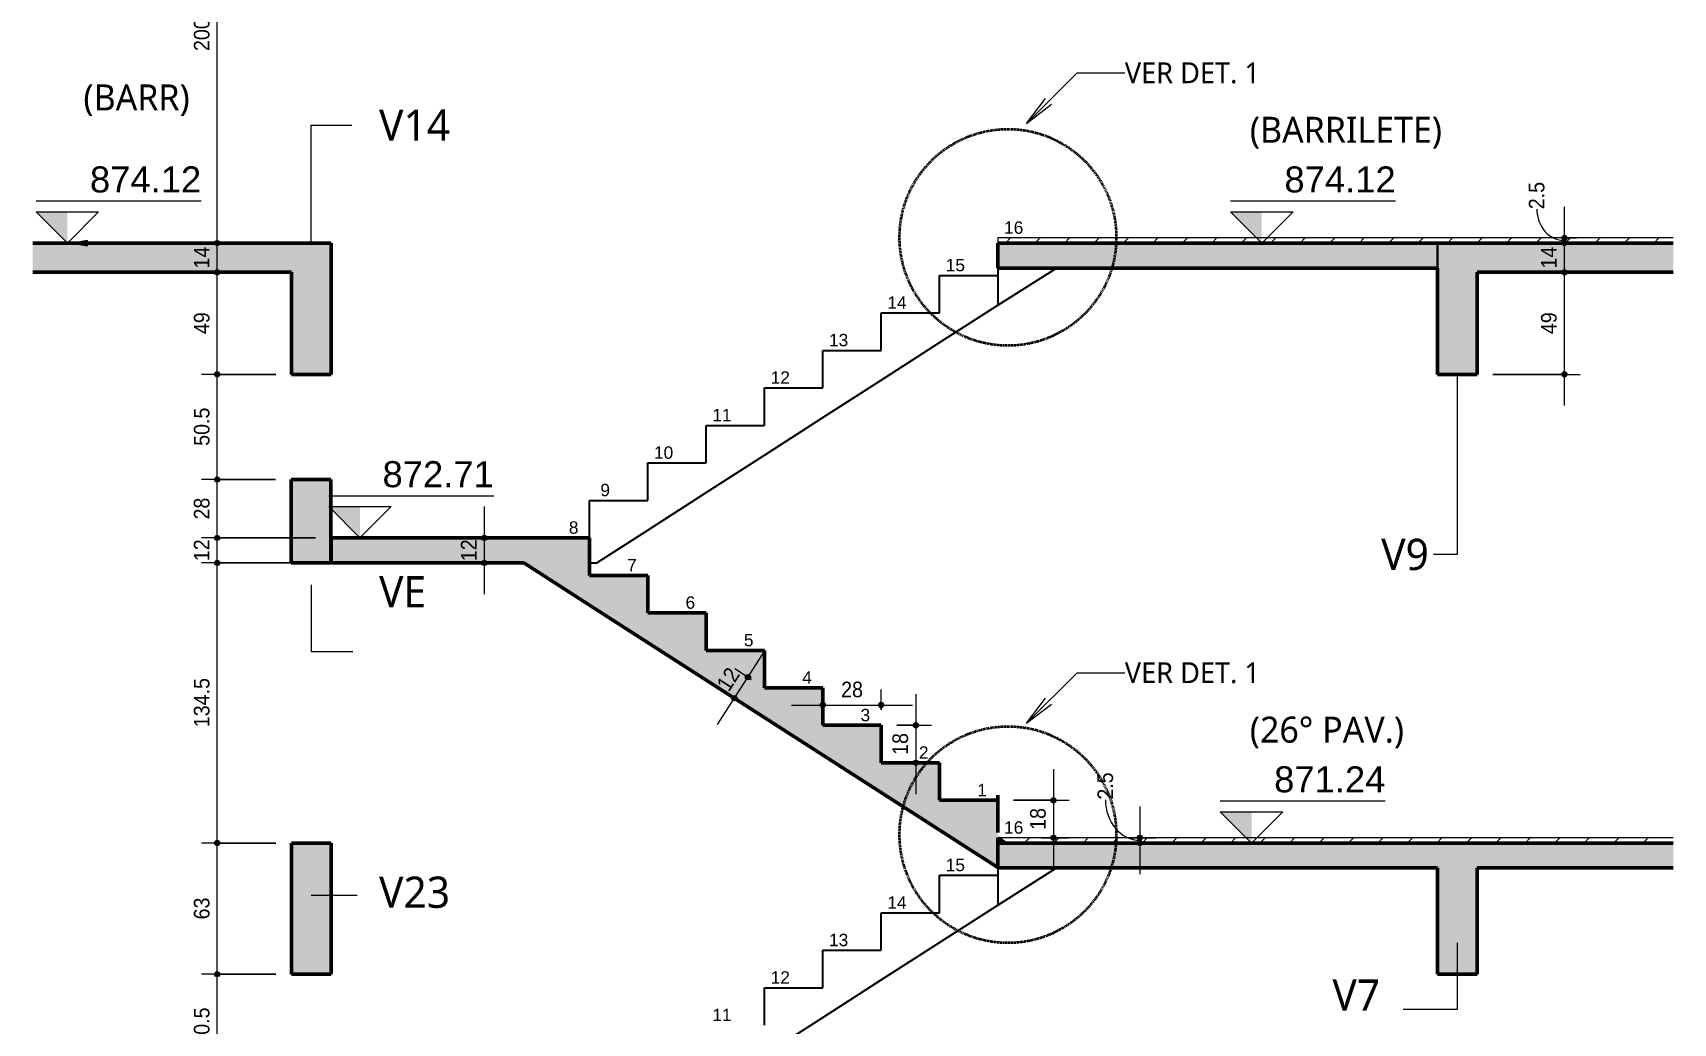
# Model space of a CAD drawing. Extents: x -875 to 3162, y 79010 to 88037.
# Drawn here: x -875 to -88, y 87037 to 87513 of the extents above; entities that cross this region are included whole.
import ezdxf

# ---------------------------------------------------------------- set-up
doc = ezdxf.new("R2010")
doc.units = 0
doc.linetypes.add('Hidden', pattern=[0.714375, 0.47625, -0.238125])
for name, color, linetype, lineweight in [('A-ANNO-DIMS', 7, 'Continuous', 9), ('A-ANNO-DIMS-50', 7, 'Continuous', 9), ('A-DETL-GENF', 7, 'Continuous', 18), ('A-DETL-MEDM', 7, 'Continuous', 50), ('A-FLOR', 7, 'Continuous', 25), ('G-ANNO-DIMS', 7, 'Continuous', 9), ('G-ANNO-TEXT', 7, 'Continuous', 9), ('S-BEAM', 7, 'Continuous', 25), ('S-BEAM-IDEN', 7, 'Continuous', 9), ('S-STRS', 7, 'Continuous', 25), ('S-STRS-ANNO', 7, 'Continuous', 18)]:
    doc.layers.add(name, color=color, linetype=linetype, lineweight=lineweight)
doc.layers.add('A-DETL', color=7, linetype='Continuous', lineweight=18, true_color=0x00a600)
doc.styles.add('Arial', font='arial.ttf', dxfattribs={"height": 5.953125})
doc.styles.add('Arial_1', font='arial.ttf', dxfattribs={"width": 0.9, "height": 7.5})
doc.styles.add('Arial_2', font='arial.ttf', dxfattribs={"height": 12.5})
doc.styles.add('Gadugi', font='gadugi.ttf', dxfattribs={"height": 12.5})
doc.styles.add('Gadugi_1', font='gadugi.ttf', dxfattribs={"height": 15})
doc.styles.add('Gadugi_2', font='gadugi.ttf', dxfattribs={"height": 10})
doc.dimstyles.new('PED_1_5mm_ESQ', dxfattribs={"dimscale": 30.48, "dimtxt": 7.651945, "dimasz": 0.328084, "dimexe": 0.246063, "dimexo": 0.246063, "dimgap": 0.049213, "dimtad": 1, "dimdec": 1, "dimrnd": 0.5, "dimdsep": 46, "dimtxsty": 'Arial_1', "dimblk1": 'DOTSMALL', "dimblk2": 'DOTSMALL', "dimsah": 1, "dimcen": 0.09, "dimdle": 0.492126, "dimazin": 0, "dimtfac": 1, "dimtdec": 4, "dimtix": 1, "dimtmove": 0, "dimatfit": 3, "dimfxl": 1, "dimtvp": 1, "dimtolj": 1, "dimtzin": 0, "dimarcsym": 2})
doc.dimstyles.new('PED_1_5mm_ESQ_1', dxfattribs={"dimscale": 30.48, "dimtxt": 7.651945, "dimasz": 0.328084, "dimexe": 0.246063, "dimexo": 0.246063, "dimgap": 0.049213, "dimtad": 1, "dimdec": 1, "dimrnd": 0.5, "dimdsep": 46, "dimtxsty": 'Arial_1', "dimblk1": 'DOTSMALL', "dimblk2": 'DOTSMALL', "dimsah": 1, "dimcen": 0.09, "dimdle": 0.492126, "dimazin": 0, "dimtfac": 1, "dimtdec": 4, "dimtix": 1, "dimtmove": 1, "dimatfit": 3, "dimfxl": 1, "dimtvp": 1, "dimtolj": 1, "dimtzin": 0, "dimarcsym": 2})
pattern_1 = [(45, (-464.21, 83523.502), (-7.071068, 7.071068), [])]

# ---------------------------------------------------------------- blocks, each defined once
blk = doc.blocks.new('PED_COMPL_ESC_TRIANGULO_CIMA_R00_2019 - 01-3741802-CT A 003 - CORTE D_1 ESCADA BARRILETE')
at = {"layer": 'S-BEAM', "true_color": 0xa6a6a6}
blk.add_hatch(color=253, dxfattribs=at).paths.add_polyline_path([(-407.99, 87124), (-407.98, 87124), (-411.88, 87126.5), (-411.87, 87124)], flags=0)
at = {"layer": 'S-BEAM', "lineweight": 50}
for p, q in [((-411.88, 87126.5), (-411.88, 87124)), ((-411.88, 87124), (-407.98, 87124)), ((-407.98, 87124), (-411.87, 87126.5))]:
    blk.add_line(p, q, dxfattribs=at)
blk = doc.blocks.new('PED_COMPL_ESC_TRIANGULO_BAIXO_R00_2019 - 01-3741892-CT A 003 - CORTE D_1 ESCADA BARRILETE')
at = {"layer": 'S-BEAM'}
for p, q in [((-411.88, 87400), (-411.88, 87382.2)), ((-411.88, 87382.2), (-383.77, 87400))]:
    blk.add_line(p, q, dxfattribs=at)
blk = doc.blocks.new('DIMBLOCK8-CT A 003 - CORTE D_1 ESCADA BARRILETE')
at = {"layer": 'A-ANNO-DIMS-50', "transparency": 16777216}
h = blk.add_hatch(color=256, dxfattribs=at)
edge = h.paths.add_edge_path(flags=0)
edge.add_arc((-786.46, 87061), 1.25, 0, 360)
h = blk.add_hatch(color=256, dxfattribs=at)
edge = h.paths.add_edge_path(flags=0)
edge.add_arc((-786.46, 87010.5), 1.25, 0, 360)
for p, q in [((-758.33, 87061), (-793.96, 87061)), ((-786.46, 87010.5), (-786.46, 87061)), ((-786.46, 87061), (-758.33, 87061)), ((-758.45, 87010.5), (-793.96, 87010.5)), ((-786.46, 87010.5), (-758.45, 87010.5))]:
    blk.add_line(p, q, dxfattribs=at)
for centre in [(-786.46, 87061), (-786.46, 87010.5)]:
    blk.add_circle(centre, 1.25, dxfattribs=at)
at = {"layer": 'A-ANNO-DIMS-50', "color": 0, "transparency": 16777216, "insert": (-797.7, 87026.69), "char_height": 7.5, "width": 21.7551, "attachment_point": 1, "rotation": 90, "line_spacing_factor": 0.941778, "style": 'Arial_1'}
blk.add_mtext('50.5', dxfattribs=at)
blk = doc.blocks.new('_DotSmall')
at = {"color": 0, "linetype": 'ByBlock', "const_width": 0.5}
blk.add_lwpolyline([(-0.0625, 0, 1), (0.0625, 0, 1)], format="xyb", close=True, dxfattribs=at)
blk = doc.blocks.new('DIMBLOCK9-CT A 003 - CORTE D_1 ESCADA BARRILETE')
at = {"layer": 'A-ANNO-DIMS-50', "transparency": 16777216}
h = blk.add_hatch(color=256, dxfattribs=at)
edge = h.paths.add_edge_path(flags=0)
edge.add_arc((-786.46, 87124), 1.25, 0, 360)
h = blk.add_hatch(color=256, dxfattribs=at)
edge = h.paths.add_edge_path(flags=0)
edge.add_arc((-786.46, 87061), 1.25, 0, 360)
for p, q in [((-758.33, 87124), (-793.96, 87124)), ((-786.46, 87061), (-786.46, 87124)), ((-786.46, 87124), (-758.33, 87124)), ((-758.33, 87061), (-793.96, 87061)), ((-786.46, 87061), (-758.33, 87061))]:
    blk.add_line(p, q, dxfattribs=at)
for centre in [(-786.46, 87124), (-786.46, 87061)]:
    blk.add_circle(centre, 1.25, dxfattribs=at)
at = {"layer": 'A-ANNO-DIMS-50', "color": 0, "transparency": 16777216, "insert": (-797.7, 87087.32), "char_height": 7.5, "width": 12.4315, "attachment_point": 1, "rotation": 90, "line_spacing_factor": 0.941778, "style": 'Arial_1'}
blk.add_mtext('63', dxfattribs=at)
blk = doc.blocks.new('DIMBLOCK10-CT A 003 - CORTE D_1 ESCADA BARRILETE')
at = {"layer": 'A-ANNO-DIMS-50', "transparency": 16777216}
h = blk.add_hatch(color=256, dxfattribs=at)
edge = h.paths.add_edge_path(flags=0)
edge.add_arc((-786.46, 87258.5), 1.25, 0, 360)
h = blk.add_hatch(color=256, dxfattribs=at)
edge = h.paths.add_edge_path(flags=0)
edge.add_arc((-786.46, 87124), 1.25, 0, 360)
for p, q in [((-739.33, 87258.5), (-793.96, 87258.5)), ((-786.46, 87124), (-786.46, 87258.5)), ((-786.46, 87258.5), (-739.33, 87258.5)), ((-758.33, 87124), (-793.96, 87124)), ((-786.46, 87124), (-758.33, 87124))]:
    blk.add_line(p, q, dxfattribs=at)
for centre in [(-786.46, 87258.5), (-786.46, 87124)]:
    blk.add_circle(centre, 1.25, dxfattribs=at)
at = {"layer": 'A-ANNO-DIMS-50', "color": 0, "transparency": 16777216, "insert": (-797.7, 87179.6), "char_height": 7.5, "width": 27.9708, "attachment_point": 1, "rotation": 90, "line_spacing_factor": 0.941778, "style": 'Arial_1'}
blk.add_mtext('134.5', dxfattribs=at)
blk = doc.blocks.new('DIMBLOCK11-CT A 003 - CORTE D_1 ESCADA BARRILETE')
at = {"layer": 'A-ANNO-DIMS-50', "transparency": 16777216}
h = blk.add_hatch(color=256, dxfattribs=at)
edge = h.paths.add_edge_path(flags=0)
edge.add_arc((-786.46, 87270.5), 1.25, 0, 360)
h = blk.add_hatch(color=256, dxfattribs=at)
edge = h.paths.add_edge_path(flags=0)
edge.add_arc((-786.46, 87258.5), 1.25, 0, 360)
for p, q in [((-739.33, 87270.5), (-793.96, 87270.5)), ((-786.46, 87258.5), (-786.46, 87270.5)), ((-786.46, 87270.5), (-739.33, 87270.5)), ((-739.33, 87258.5), (-793.96, 87258.5)), ((-786.46, 87258.5), (-739.33, 87258.5))]:
    blk.add_line(p, q, dxfattribs=at)
for centre in [(-786.46, 87270.5), (-786.46, 87258.5)]:
    blk.add_circle(centre, 1.25, dxfattribs=at)
at = {"layer": 'A-ANNO-DIMS-50', "color": 0, "transparency": 16777216, "insert": (-797.7, 87259.32), "char_height": 7.5, "width": 12.4315, "attachment_point": 1, "rotation": 90, "line_spacing_factor": 0.941778, "style": 'Arial_1'}
blk.add_mtext('12', dxfattribs=at)
blk = doc.blocks.new('DIMBLOCK12-CT A 003 - CORTE D_1 ESCADA BARRILETE')
at = {"layer": 'A-ANNO-DIMS-50', "transparency": 16777216}
h = blk.add_hatch(color=256, dxfattribs=at)
edge = h.paths.add_edge_path(flags=0)
edge.add_arc((-786.46, 87298.5), 1.25, 0, 360)
h = blk.add_hatch(color=256, dxfattribs=at)
edge = h.paths.add_edge_path(flags=0)
edge.add_arc((-786.46, 87270.5), 1.25, 0, 360)
for p, q in [((-758.45, 87298.5), (-793.96, 87298.5)), ((-786.46, 87270.5), (-786.46, 87298.5)), ((-786.46, 87298.5), (-758.45, 87298.5)), ((-739.33, 87270.5), (-793.96, 87270.5)), ((-786.46, 87270.5), (-739.33, 87270.5))]:
    blk.add_line(p, q, dxfattribs=at)
for centre in [(-786.46, 87298.5), (-786.46, 87270.5)]:
    blk.add_circle(centre, 1.25, dxfattribs=at)
at = {"layer": 'A-ANNO-DIMS-50', "color": 0, "transparency": 16777216, "insert": (-797.7, 87279.32), "char_height": 7.5, "width": 12.4315, "attachment_point": 1, "rotation": 90, "line_spacing_factor": 0.941778, "style": 'Arial_1'}
blk.add_mtext('28', dxfattribs=at)
blk = doc.blocks.new('DIMBLOCK13-CT A 003 - CORTE D_1 ESCADA BARRILETE')
at = {"layer": 'A-ANNO-DIMS-50', "transparency": 16777216}
h = blk.add_hatch(color=256, dxfattribs=at)
edge = h.paths.add_edge_path(flags=0)
edge.add_arc((-786.46, 87349), 1.25, 0, 360)
h = blk.add_hatch(color=256, dxfattribs=at)
edge = h.paths.add_edge_path(flags=0)
edge.add_arc((-786.46, 87298.5), 1.25, 0, 360)
for p, q in [((-758.33, 87349), (-793.96, 87349)), ((-786.46, 87298.5), (-786.46, 87349)), ((-786.46, 87349), (-758.33, 87349)), ((-758.45, 87298.5), (-793.96, 87298.5)), ((-786.46, 87298.5), (-758.45, 87298.5))]:
    blk.add_line(p, q, dxfattribs=at)
for centre in [(-786.46, 87349), (-786.46, 87298.5)]:
    blk.add_circle(centre, 1.25, dxfattribs=at)
at = {"layer": 'A-ANNO-DIMS-50', "color": 0, "transparency": 16777216, "insert": (-797.7, 87314.69), "char_height": 7.5, "width": 21.7551, "attachment_point": 1, "rotation": 90, "line_spacing_factor": 0.941778, "style": 'Arial_1'}
blk.add_mtext('50.5', dxfattribs=at)
blk = doc.blocks.new('DIMBLOCK14-CT A 003 - CORTE D_1 ESCADA BARRILETE')
at = {"layer": 'A-ANNO-DIMS-50', "transparency": 16777216}
h = blk.add_hatch(color=256, dxfattribs=at)
edge = h.paths.add_edge_path(flags=0)
edge.add_arc((-786.46, 87398), 1.25, 0, 360)
h = blk.add_hatch(color=256, dxfattribs=at)
edge = h.paths.add_edge_path(flags=0)
edge.add_arc((-786.46, 87349), 1.25, 0, 360)
for p, q in [((-780.73, 87398), (-793.96, 87398)), ((-786.46, 87349), (-786.46, 87398)), ((-786.46, 87398), (-780.73, 87398)), ((-758.33, 87349), (-793.96, 87349)), ((-786.46, 87349), (-758.33, 87349))]:
    blk.add_line(p, q, dxfattribs=at)
for centre in [(-786.46, 87398), (-786.46, 87349)]:
    blk.add_circle(centre, 1.25, dxfattribs=at)
at = {"layer": 'A-ANNO-DIMS-50', "color": 0, "transparency": 16777216, "insert": (-797.7, 87368.32), "char_height": 7.5, "width": 12.4315, "attachment_point": 1, "rotation": 90, "line_spacing_factor": 0.941778, "style": 'Arial_1'}
blk.add_mtext('49', dxfattribs=at)
blk = doc.blocks.new('DIMBLOCK15-CT A 003 - CORTE D_1 ESCADA BARRILETE')
at = {"layer": 'A-ANNO-DIMS-50', "transparency": 16777216}
h = blk.add_hatch(color=256, dxfattribs=at)
edge = h.paths.add_edge_path(flags=0)
edge.add_arc((-786.46, 87412), 1.25, 0, 360)
h = blk.add_hatch(color=256, dxfattribs=at)
edge = h.paths.add_edge_path(flags=0)
edge.add_arc((-786.46, 87398), 1.25, 0, 360)
for p, q in [((-780.73, 87412), (-793.96, 87412)), ((-786.46, 87398), (-786.46, 87412)), ((-786.46, 87412), (-780.73, 87412)), ((-780.73, 87398), (-793.96, 87398)), ((-786.46, 87398), (-780.73, 87398))]:
    blk.add_line(p, q, dxfattribs=at)
for centre in [(-786.46, 87412), (-786.46, 87398)]:
    blk.add_circle(centre, 1.25, dxfattribs=at)
at = {"layer": 'A-ANNO-DIMS-50', "color": 0, "transparency": 16777216, "insert": (-797.7, 87399.82), "char_height": 7.5, "width": 12.4315, "attachment_point": 1, "rotation": 90, "line_spacing_factor": 0.941778, "style": 'Arial_1'}
blk.add_mtext('14', dxfattribs=at)
blk = doc.blocks.new('DIMBLOCK16-CT A 003 - CORTE D_1 ESCADA BARRILETE')
at = {"layer": 'A-ANNO-DIMS-50', "transparency": 16777216}
h = blk.add_hatch(color=256, dxfattribs=at)
edge = h.paths.add_edge_path(flags=0)
edge.add_arc((-786.46, 87612), 1.25, 0, 360)
h = blk.add_hatch(color=256, dxfattribs=at)
edge = h.paths.add_edge_path(flags=0)
edge.add_arc((-786.46, 87412), 1.25, 0, 360)
for p, q in [((-758.38, 87612), (-793.96, 87612)), ((-786.46, 87412), (-786.46, 87612)), ((-786.46, 87612), (-758.38, 87612)), ((-780.73, 87412), (-793.96, 87412)), ((-786.46, 87412), (-780.73, 87412))]:
    blk.add_line(p, q, dxfattribs=at)
for centre in [(-786.46, 87612), (-786.46, 87412)]:
    blk.add_circle(centre, 1.25, dxfattribs=at)
at = {"layer": 'A-ANNO-DIMS-50', "color": 0, "transparency": 16777216, "insert": (-797.7, 87504.23), "char_height": 7.5, "width": 18.6472, "attachment_point": 1, "rotation": 90, "line_spacing_factor": 0.941778, "style": 'Arial_1'}
blk.add_mtext('200', dxfattribs=at)
blk = doc.blocks.new('DIMBLOCK22-CT A 003 - CORTE D_1 ESCADA BARRILETE')
at = {"layer": 'A-ANNO-DIMS-50', "transparency": 16777216}
h = blk.add_hatch(color=256, dxfattribs=at)
edge = h.paths.add_edge_path(flags=0)
edge.add_arc((-139.96, 87398), 1.25, 0, 360)
h = blk.add_hatch(color=256, dxfattribs=at)
edge = h.paths.add_edge_path(flags=0)
edge.add_arc((-139.96, 87349), 1.25, 0, 360)
for p, q in [((-134.23, 87398), (-147.46, 87398)), ((-139.96, 87334), (-139.96, 87398)), ((-139.96, 87398), (-134.23, 87398)), ((-174.38, 87349), (-132.46, 87349)), ((-139.96, 87349), (-174.38, 87349))]:
    blk.add_line(p, q, dxfattribs=at)
for centre in [(-139.96, 87398), (-139.96, 87349)]:
    blk.add_circle(centre, 1.25, dxfattribs=at)
at = {"layer": 'A-ANNO-DIMS-50', "color": 0, "transparency": 16777216, "insert": (-151.2, 87368.32), "char_height": 7.5, "width": 12.4315, "attachment_point": 1, "rotation": 90, "line_spacing_factor": 0.941778, "style": 'Arial_1'}
blk.add_mtext('49', dxfattribs=at)
blk = doc.blocks.new('DIMBLOCK23-CT A 003 - CORTE D_1 ESCADA BARRILETE')
at = {"layer": 'A-ANNO-DIMS-50', "transparency": 16777216}
h = blk.add_hatch(color=256, dxfattribs=at)
edge = h.paths.add_edge_path(flags=0)
edge.add_arc((-139.96, 87412), 1.25, 0, 360)
h = blk.add_hatch(color=256, dxfattribs=at)
edge = h.paths.add_edge_path(flags=0)
edge.add_arc((-139.96, 87398), 1.25, 0, 360)
for p, q in [((-193.38, 87412), (-132.46, 87412)), ((-139.96, 87412), (-193.38, 87412)), ((-139.96, 87398), (-139.96, 87412)), ((-134.23, 87398), (-147.46, 87398)), ((-139.96, 87398), (-134.23, 87398))]:
    blk.add_line(p, q, dxfattribs=at)
for centre in [(-139.96, 87412), (-139.96, 87398)]:
    blk.add_circle(centre, 1.25, dxfattribs=at)
at = {"layer": 'A-ANNO-DIMS-50', "color": 0, "transparency": 16777216, "insert": (-151.2, 87399.82), "char_height": 7.5, "width": 12.4315, "attachment_point": 1, "rotation": 90, "line_spacing_factor": 0.941778, "style": 'Arial_1'}
blk.add_mtext('14', dxfattribs=at)
blk = doc.blocks.new('DIMBLOCK24-CT A 003 - CORTE D_1 ESCADA BARRILETE')
at = {"layer": 'A-ANNO-DIMS-50', "transparency": 16777216}
h = blk.add_hatch(color=256, dxfattribs=at)
edge = h.paths.add_edge_path(flags=0)
edge.add_arc((-139.96, 87414.5), 1.25, 0, 360)
h = blk.add_hatch(color=256, dxfattribs=at)
edge = h.paths.add_edge_path(flags=0)
edge.add_arc((-139.96, 87412), 1.25, 0, 360)
for p, q in [((-139.96, 87412), (-139.96, 87429.5)), ((-134.23, 87414.5), (-147.46, 87414.5)), ((-139.96, 87414.5), (-134.23, 87414.5)), ((-193.38, 87412), (-132.46, 87412)), ((-139.96, 87412), (-193.38, 87412))]:
    blk.add_line(p, q, dxfattribs=at)
for centre in [(-139.96, 87414.5), (-139.96, 87412)]:
    blk.add_circle(centre, 1.25, dxfattribs=at)
blk.add_ellipse((-139.96, 87428.28), major_axis=(0, 15.03), ratio=0.881941, start_param=1.570796, end_param=3.141593, dxfattribs=at)
at = {"layer": 'A-ANNO-DIMS-50', "color": 0, "transparency": 16777216, "insert": (-157.06, 87428.28), "char_height": 7.5, "width": 15.5393, "attachment_point": 1, "rotation": 90, "line_spacing_factor": 0.941778, "style": 'Arial_1'}
blk.add_mtext('2.5', dxfattribs=at)
blk = doc.blocks.new('Elevações de ponto - SIMBOLO DE NÍVEL-CORTE-2219088-CT A 003 - CORTE D_1 ESCADA BARRILETE')
at = {"layer": 'G-ANNO-DIMS'}
blk.add_hatch(color=256, dxfattribs=at).paths.add_polyline_path([(-716.96, 86709.5), (-716.96, 86694.5), (-731.96, 86709.5)], flags=0)
for p, q in [((-652.77, 86714.59), (-731.96, 86714.59)), ((-716.96, 86694.5), (-731.96, 86709.5)), ((-731.96, 86709.5), (-701.96, 86709.5)), ((-701.96, 86709.5), (-716.96, 86694.5))]:
    blk.add_line(p, q, dxfattribs=at)
blk = doc.blocks.new('DIMBLOCK31-CT A 003 - CORTE D_1 ESCADA BARRILETE')
at = {"layer": 'A-ANNO-DIMS-50', "transparency": 16777216}
h = blk.add_hatch(color=256, dxfattribs=at)
edge = h.paths.add_edge_path(flags=0)
edge.add_arc((-385.17, 87144.5), 1.25, 0, 360)
h = blk.add_hatch(color=256, dxfattribs=at)
edge = h.paths.add_edge_path(flags=0)
edge.add_arc((-385.17, 87126.5), 1.25, 0, 360)
for p, q in [((-385.17, 87159.5), (-385.17, 87111.5)), ((-404.38, 87144.5), (-377.67, 87144.5)), ((-385.17, 87144.5), (-404.38, 87144.5)), ((-390.9, 87126.5), (-377.67, 87126.5)), ((-385.17, 87126.5), (-390.9, 87126.5))]:
    blk.add_line(p, q, dxfattribs=at)
for centre in [(-385.17, 87144.5), (-385.17, 87126.5)]:
    blk.add_circle(centre, 1.25, dxfattribs=at)
at = {"layer": 'A-ANNO-DIMS-50', "color": 0, "transparency": 16777216, "insert": (-396.4, 87130.32), "char_height": 7.5, "width": 12.4315, "attachment_point": 1, "rotation": 90, "line_spacing_factor": 0.941778, "style": 'Arial_1'}
blk.add_mtext('18', dxfattribs=at)
blk = doc.blocks.new('DIMBLOCK32-CT A 003 - CORTE D_1 ESCADA BARRILETE')
at = {"layer": 'A-ANNO-DIMS-50', "transparency": 16777216}
h = blk.add_hatch(color=256, dxfattribs=at)
edge = h.paths.add_edge_path(flags=0)
edge.add_arc((-451.24, 87180.5), 1.25, 0, 360)
h = blk.add_hatch(color=256, dxfattribs=at)
edge = h.paths.add_edge_path(flags=0)
edge.add_arc((-451.24, 87162.5), 1.25, 0, 360)
for p, q in [((-451.24, 87195.5), (-451.24, 87147.5)), ((-460.38, 87180.5), (-443.74, 87180.5)), ((-451.24, 87180.5), (-460.38, 87180.5)), ((-456.97, 87162.5), (-443.74, 87162.5)), ((-451.24, 87162.5), (-456.97, 87162.5))]:
    blk.add_line(p, q, dxfattribs=at)
for centre in [(-451.24, 87180.5), (-451.24, 87162.5)]:
    blk.add_circle(centre, 1.25, dxfattribs=at)
at = {"layer": 'A-ANNO-DIMS-50', "color": 0, "transparency": 16777216, "insert": (-462.47, 87166.32), "char_height": 7.5, "width": 12.4315, "attachment_point": 1, "rotation": 90, "line_spacing_factor": 0.941778, "style": 'Arial_1'}
blk.add_mtext('18', dxfattribs=at)
blk = doc.blocks.new('DIMBLOCK33-CT A 003 - CORTE D_1 ESCADA BARRILETE')
at = {"layer": 'A-ANNO-DIMS-50', "transparency": 16777216}
h = blk.add_hatch(color=256, dxfattribs=at)
edge = h.paths.add_edge_path(flags=0)
edge.add_arc((-495.88, 87190.24), 1.25, 0, 360)
h = blk.add_hatch(color=256, dxfattribs=at)
edge = h.paths.add_edge_path(flags=0)
edge.add_arc((-467.88, 87190.24), 1.25, 0, 360)
for p, q in [((-495.88, 87184.51), (-495.88, 87197.74)), ((-467.88, 87188), (-467.88, 87197.74)), ((-510.88, 87190.24), (-452.88, 87190.24)), ((-495.88, 87190.24), (-495.88, 87184.51)), ((-467.88, 87190.24), (-467.88, 87188))]:
    blk.add_line(p, q, dxfattribs=at)
for centre in [(-495.88, 87190.24), (-467.88, 87190.24)]:
    blk.add_circle(centre, 1.25, dxfattribs=at)
at = {"layer": 'A-ANNO-DIMS-50', "color": 0, "transparency": 16777216, "insert": (-487.06, 87201.48), "char_height": 7.5, "width": 12.4315, "attachment_point": 1, "line_spacing_factor": 0.941778, "style": 'Arial_1'}
blk.add_mtext('28', dxfattribs=at)
blk = doc.blocks.new('DIMBLOCK35-CT A 003 - CORTE D_1 ESCADA BARRILETE')
at = {"layer": 'A-ANNO-DIMS-50', "transparency": 16777216}
h = blk.add_hatch(color=256, dxfattribs=at)
edge = h.paths.add_edge_path(flags=0)
edge.add_arc((-343.73, 87126.5), 1.25, 0, 360)
h = blk.add_hatch(color=256, dxfattribs=at)
edge = h.paths.add_edge_path(flags=0)
edge.add_arc((-343.73, 87124), 1.25, 0, 360)
for p, q in [((-343.73, 87141.5), (-343.73, 87109)), ((-349.47, 87126.5), (-336.23, 87126.5)), ((-343.73, 87126.5), (-349.47, 87126.5)), ((-349.47, 87124), (-336.23, 87124)), ((-343.73, 87124), (-349.47, 87124))]:
    blk.add_line(p, q, dxfattribs=at)
for centre in [(-343.73, 87126.5), (-343.73, 87124)]:
    blk.add_circle(centre, 1.25, dxfattribs=at)
blk.add_ellipse((-343.73, 87144.79), major_axis=(0, 19.54), ratio=0.844833, start_param=1.570796, end_param=3.141593, dxfattribs=at)
at = {"layer": 'A-ANNO-DIMS-50', "color": 0, "transparency": 16777216, "insert": (-364.09, 87144.79), "char_height": 7.5, "width": 15.5393, "attachment_point": 1, "rotation": 90, "line_spacing_factor": 0.941778, "style": 'Arial_1'}
blk.add_mtext('2.5', dxfattribs=at)
blk = doc.blocks.new('DIMBLOCK36-CT A 003 - CORTE D_1 ESCADA BARRILETE')
at = {"layer": 'A-ANNO-DIMS-50', "transparency": 16777216}
h = blk.add_hatch(color=256, dxfattribs=at)
edge = h.paths.add_edge_path(flags=0)
edge.add_arc((-531.79, 87203.58), 1.25, 0, 360)
h = blk.add_hatch(color=256, dxfattribs=at)
edge = h.paths.add_edge_path(flags=0)
edge.add_arc((-538.28, 87193.49), 1.25, 0, 360)
for p, q in [((-546.39, 87180.87), (-523.68, 87216.2)), ((-530.19, 87202.56), (-538.1, 87207.64)), ((-531.79, 87203.58), (-530.19, 87202.56)), ((-533.45, 87190.39), (-544.58, 87197.54)), ((-538.28, 87193.49), (-533.45, 87190.39))]:
    blk.add_line(p, q, dxfattribs=at)
for centre in [(-531.79, 87203.58), (-538.28, 87193.49)]:
    blk.add_circle(centre, 1.25, dxfattribs=at)
at = {"layer": 'A-ANNO-DIMS-50', "color": 0, "transparency": 16777216, "insert": (-547.28, 87200.26), "char_height": 7.5, "width": 12.4315, "attachment_point": 1, "rotation": 57.26441, "line_spacing_factor": 0.941778, "style": 'Arial_1'}
blk.add_mtext('12', dxfattribs=at)
blk = doc.blocks.new('DIMBLOCK37-CT A 003 - CORTE D_1 ESCADA BARRILETE')
at = {"layer": 'A-ANNO-DIMS-50', "transparency": 16777216}
h = blk.add_hatch(color=256, dxfattribs=at)
edge = h.paths.add_edge_path(flags=0)
edge.add_arc((-658.29, 87270.5), 1.25, 0, 360)
h = blk.add_hatch(color=256, dxfattribs=at)
edge = h.paths.add_edge_path(flags=0)
edge.add_arc((-658.29, 87258.5), 1.25, 0, 360)
for p, q in [((-658.29, 87243.5), (-658.29, 87285.5)), ((-652.56, 87270.5), (-665.79, 87270.5)), ((-658.29, 87270.5), (-652.56, 87270.5)), ((-652.56, 87258.5), (-665.79, 87258.5)), ((-658.29, 87258.5), (-652.56, 87258.5))]:
    blk.add_line(p, q, dxfattribs=at)
for centre in [(-658.29, 87270.5), (-658.29, 87258.5)]:
    blk.add_circle(centre, 1.25, dxfattribs=at)
at = {"layer": 'A-ANNO-DIMS-50', "color": 0, "transparency": 16777216, "insert": (-669.53, 87259.32), "char_height": 7.5, "width": 12.4315, "attachment_point": 1, "rotation": 90, "line_spacing_factor": 0.941778, "style": 'Arial_1'}
blk.add_mtext('12', dxfattribs=at)

msp = doc.modelspace()

# ---------------------------------------------------------------- hatches: boundary and pattern name
at = {"layer": 'A-DETL-GENF', "true_color": 0x808080}
h = msp.add_hatch(dxfattribs=at)
h.set_pattern_fill('FP_1', color=8, style=0, pattern_type=2)
h.set_pattern_definition(pattern_1)
h.paths.add_polyline_path([(-87.76, 87124), (-87.76, 87126.5), (-411.87, 87126.5), (-407.96, 87124), (-181.88, 87124)], flags=0)
h.paths.add_polyline_path([(-87.76, 87412), (-87.76, 87414.5), (-411.88, 87414.5), (-411.88, 87412), (-181.88, 87412)], flags=0)
h = msp.add_hatch(dxfattribs=at)
h.set_pattern_fill('FP_1', color=8, style=0, pattern_type=2)
h.set_pattern_definition(pattern_1)
h.paths.add_polyline_path([(-407.98, 87124), (-407.98, 87124), (-407.98, 87124)], flags=0)
at = {"layer": 'A-FLOR', "true_color": 0xa6a6a6}
for points in [[(-750.83, 87398), (-750.83, 87412), (-874.98, 87412), (-874.98, 87398)], [(-200.88, 87400), (-200.88, 87412), (-411.88, 87412), (-411.88, 87400)], [(-87.76, 87398), (-87.76, 87412), (-181.88, 87412), (-181.88, 87398)], [(-411.68, 87112), (-200.88, 87112), (-200.88, 87124), (-411.88, 87124), (-411.88, 87112)], [(-181.88, 87112), (-87.76, 87112), (-87.76, 87124), (-181.88, 87124), (-181.88, 87112.23)]]:
    msp.add_hatch(color=253, dxfattribs=at).paths.add_polyline_path(points, flags=0)
at = {"layer": 'G-ANNO-DIMS'}
msp.add_hatch(color=256, dxfattribs=at).paths.add_polyline_path([(-856.2, 87412), (-848.7, 87410.68), (-848.7, 87413.33)], flags=0)
at = {"layer": 'S-BEAM', "true_color": 0xa6a6a6}
for points in [[(-731.83, 87349), (-731.83, 87412), (-750.83, 87412), (-750.83, 87349)], [(-200.88, 87349), (-181.88, 87349), (-181.88, 87412), (-200.88, 87412), (-200.88, 87364.85)], [(-750.83, 87258.5), (-731.95, 87258.5), (-731.95, 87298.5), (-750.95, 87298.5), (-750.95, 87258.5)], [(-731.83, 87061), (-731.83, 87124), (-750.83, 87124), (-750.83, 87061)], [(-200.88, 87061), (-181.88, 87061), (-181.88, 87124), (-200.88, 87124), (-200.88, 87112)]]:
    msp.add_hatch(color=253, dxfattribs=at).paths.add_polyline_path(points, flags=0)
at = {"layer": 'S-STRS', "true_color": 0xa6a6a6}
for points in [[(-607.88, 87238.24), (-607.88, 87270.5), (-731.83, 87270.5), (-731.83, 87258.5), (-639.41, 87258.5)], [(-411.88, 87112.23), (-411.88, 87144.5), (-439.88, 87144.5), (-439.88, 87162.5), (-467.88, 87162.5), (-467.88, 87180.5), (-495.88, 87180.5), (-495.88, 87198.5), (-523.88, 87198.5), (-523.88, 87216.5), (-551.88, 87216.5), (-551.88, 87234.5), (-579.88, 87234.5), (-579.88, 87252.5), (-607.88, 87252.5), (-607.88, 87238.24), (-481.37, 87156.91)]]:
    msp.add_hatch(color=253, dxfattribs=at).paths.add_polyline_path(points, flags=0)

# ---------------------------------------------------------------- linework, layer by layer
at = {"layer": 'A-DETL', "color": 7}
for p, q in [((-87.76, 87414.5), (-411.88, 87414.5)), ((-411.88, 87414.5), (-411.88, 87412)), ((-411.88, 87412), (-87.76, 87412)), ((-87.76, 87126.5), (-411.87, 87126.5)), ((-411.87, 87126.5), (-407.98, 87124)), ((-407.98, 87124), (-87.76, 87124))]:
    msp.add_line(p, q, dxfattribs=at)
at = {"layer": 'A-DETL', "color": 7, "lineweight": 9}
for p, q in [((-411.88, 87399), (-411.88, 87400)), ((-741.45, 87248), (-741.45, 87216)), ((-741.45, 87216), (-721.45, 87216)), ((-741.33, 87098.93), (-719.33, 87098.93)), ((-191.38, 87076), (-191.38, 87044)), ((-191.38, 87044), (-217.38, 87044))]:
    msp.add_line(p, q, dxfattribs=at)
at = {"layer": 'A-DETL', "color": 1, "linetype": 'Hidden', "lineweight": 35, "true_color": 0xff0000}
for centre in [(-407.02, 87414.77), (-407.02, 87128)]:
    msp.add_circle(centre, 52, dxfattribs=at)
at = {"layer": 'A-DETL-MEDM'}
for p, q in [((-411.88, 87147), (-411.88, 87129)), ((-404.1, 87124), (-200.88, 87124)), ((-411.88, 87114.73), (-411.88, 87112))]:
    msp.add_line(p, q, dxfattribs=at)
at = {"layer": 'A-FLOR', "lineweight": 50}
for p, q in [((-750.83, 87412), (-874.98, 87412)), ((-200.88, 87412), (-411.88, 87412)), ((-411.88, 87412), (-411.88, 87400)), ((-87.76, 87412), (-181.88, 87412)), ((-874.98, 87398), (-750.83, 87398)), ((-411.88, 87400), (-200.88, 87400)), ((-181.88, 87398), (-87.76, 87398)), ((-200.88, 87124), (-411.88, 87124)), ((-411.88, 87124), (-411.88, 87112)), ((-87.76, 87124), (-181.88, 87124)), ((-411.88, 87112), (-200.88, 87112)), ((-181.88, 87112), (-87.76, 87112))]:
    msp.add_line(p, q, dxfattribs=at)
at = {"layer": 'A-FLOR'}
msp.add_line((-200.88, 87400), (-200.88, 87412), dxfattribs=at)
at = {"layer": 'G-ANNO-DIMS'}
for p, q in [((-848.7, 87413.33), (-856.2, 87412)), ((-848.7, 87410.68), (-848.7, 87413.33)), ((-850.03, 87412), (-858.4, 87412)), ((-856.2, 87412), (-848.7, 87410.68)), ((-856.2, 87412), (-850.03, 87412)), ((-716.33, 87270.5), (-717.99, 87270.5))]:
    msp.add_line(p, q, dxfattribs=at)
at = {"layer": 'G-ANNO-TEXT'}
for p, q in [((-398.14, 87469.48), (-373.79, 87493.76)), ((-373.79, 87493.76), (-350.93, 87493.76)), ((-398.14, 87469.48), (-388.92, 87481.47)), ((-398.14, 87469.48), (-386.13, 87478.67)), ((-398.14, 87181.47), (-373.79, 87205.76)), ((-373.79, 87205.76), (-350.93, 87205.76)), ((-398.14, 87181.47), (-388.92, 87193.46)), ((-398.14, 87181.47), (-386.13, 87190.67))]:
    msp.add_line(p, q, dxfattribs=at)
at = {"layer": 'S-BEAM', "lineweight": 50}
for p, q in [((-731.83, 87412), (-750.83, 87412)), ((-731.83, 87349), (-731.83, 87412)), ((-181.88, 87412), (-200.88, 87412)), ((-750.83, 87398), (-750.83, 87349)), ((-200.88, 87400), (-200.88, 87349)), ((-181.88, 87349), (-181.88, 87398)), ((-750.83, 87349), (-731.83, 87349)), ((-200.88, 87349), (-181.88, 87349)), ((-731.95, 87298.5), (-750.95, 87298.5)), ((-750.95, 87298.5), (-750.95, 87258.5)), ((-731.95, 87258.5), (-731.95, 87298.5)), ((-750.95, 87258.5), (-731.95, 87258.5)), ((-731.83, 87124), (-750.83, 87124)), ((-750.83, 87124), (-750.83, 87061)), ((-731.83, 87061), (-731.83, 87124)), ((-181.88, 87124), (-200.88, 87124)), ((-200.88, 87112), (-200.88, 87061)), ((-181.88, 87061), (-181.88, 87112)), ((-750.83, 87061), (-731.83, 87061)), ((-200.88, 87061), (-181.88, 87061))]:
    msp.add_line(p, q, dxfattribs=at)
at = {"layer": 'S-BEAM'}
msp.add_line((-200.88, 87412), (-200.88, 87400), dxfattribs=at)
at = {"layer": 'S-BEAM-IDEN'}
for p, q in [((-741.33, 87468.59), (-721.81, 87468.59)), ((-741.33, 87412), (-741.33, 87468.59)), ((-191.38, 87349), (-191.38, 87262.53)), ((-191.38, 87262.53), (-202.75, 87262.53))]:
    msp.add_line(p, q, dxfattribs=at)
at = {"layer": 'S-STRS'}
for p, q in [((-439.88, 87396.5), (-411.88, 87396.5)), ((-439.88, 87378.5), (-439.88, 87396.5)), ((-439.88, 87364.24), (-411.88, 87382.24)), ((-467.88, 87378.5), (-439.88, 87378.5)), ((-467.88, 87360.5), (-467.88, 87378.5)), ((-495.88, 87360.5), (-467.88, 87360.5)), ((-495.88, 87342.5), (-495.88, 87360.5)), ((-467.88, 87346.24), (-439.88, 87364.24)), ((-523.88, 87342.5), (-495.88, 87342.5)), ((-523.88, 87324.5), (-523.88, 87342.5)), ((-495.88, 87328.24), (-467.88, 87346.24)), ((-523.88, 87310.24), (-495.88, 87328.24)), ((-551.88, 87324.5), (-523.88, 87324.5)), ((-551.88, 87306.5), (-551.88, 87324.5)), ((-551.88, 87292.24), (-523.88, 87310.24)), ((-579.88, 87306.5), (-551.88, 87306.5)), ((-579.88, 87288.5), (-579.88, 87306.5)), ((-607.88, 87288.5), (-604.36, 87288.5)), ((-607.88, 87270.5), (-607.88, 87288.5)), ((-604.36, 87288.5), (-579.88, 87288.5)), ((-579.88, 87274.24), (-551.88, 87292.24)), ((-604.36, 87258.5), (-579.88, 87274.24)), ((-607.88, 87258.5), (-604.36, 87258.5)), ((-439.88, 87108.5), (-411.88, 87108.5)), ((-439.88, 87090.5), (-439.88, 87108.5)), ((-467.88, 87090.5), (-439.88, 87090.5)), ((-467.88, 87072.5), (-467.88, 87090.5)), ((-439.88, 87076.23), (-411.88, 87094.23)), ((-467.88, 87058.23), (-439.88, 87076.23)), ((-495.88, 87072.5), (-467.88, 87072.5)), ((-495.88, 87054.5), (-495.88, 87072.5)), ((-495.88, 87040.23), (-467.88, 87058.23)), ((-523.88, 87054.5), (-495.88, 87054.5)), ((-523.88, 87036.5), (-523.88, 87054.5)), ((-523.88, 87022.23), (-495.88, 87040.23))]:
    msp.add_line(p, q, dxfattribs=at)
at = {"layer": 'S-STRS', "lineweight": 50}
for p, q in [((-607.88, 87270.5), (-731.83, 87270.5)), ((-731.83, 87270.5), (-731.83, 87258.5)), ((-607.88, 87252.5), (-607.88, 87270.5)), ((-731.83, 87258.5), (-639.41, 87258.5)), ((-639.41, 87258.5), (-607.88, 87238.24)), ((-579.88, 87252.5), (-607.88, 87252.5)), ((-579.88, 87234.5), (-579.88, 87252.5)), ((-607.88, 87238.24), (-411.88, 87112.23)), ((-551.88, 87234.5), (-579.88, 87234.5)), ((-551.88, 87216.5), (-551.88, 87234.5)), ((-523.88, 87216.5), (-551.88, 87216.5)), ((-523.88, 87198.5), (-523.88, 87216.5)), ((-495.88, 87198.5), (-523.88, 87198.5)), ((-495.88, 87180.5), (-495.88, 87198.5)), ((-467.88, 87180.5), (-495.88, 87180.5)), ((-467.88, 87162.5), (-467.88, 87180.5)), ((-439.88, 87162.5), (-467.88, 87162.5)), ((-439.88, 87144.5), (-439.88, 87162.5)), ((-411.88, 87144.5), (-439.88, 87144.5))]:
    msp.add_line(p, q, dxfattribs=at)

# ---------------------------------------------------------------- block references
at = {"layer": 'G-ANNO-DIMS'}
for p in [(-141.44, 717.5), (431.78, 717.5), (-1.03, 576), (426.84, 429.5)]:
    msp.add_blockref('Elevações de ponto - SIMBOLO DE NÍVEL-CORTE-2219088-CT A 003 - CORTE D_1 ESCADA BARRILETE', p, dxfattribs=at)
at = {"layer": 'S-BEAM'}
for name, p in [('PED_COMPL_ESC_TRIANGULO_BAIXO_R00_2019 - 01-3741892-CT A 003 - CORTE D_1 ESCADA BARRILETE', (0, 0)), ('PED_COMPL_ESC_TRIANGULO_CIMA_R00_2019 - 01-3741802-CT A 003 - CORTE D_1 ESCADA BARRILETE', (0, 0)), ('PED_COMPL_ESC_TRIANGULO_BAIXO_R00_2019 - 01-3741892-CT A 003 - CORTE D_1 ESCADA BARRILETE', (0, -288))]:
    msp.add_blockref(name, p, dxfattribs=at)

# ---------------------------------------------------------------- texts
at = {"layer": 'G-ANNO-DIMS', "char_height": 12.5, "width": 63.9697, "attachment_point": 1, "line_spacing_factor": 0.941778, "style": 'Arial_2'}
for s, insert in [('874.12', (-847.56, 87448.82)), ('874.12', (-274.33, 87448.82)), ('872.71', (-707.15, 87307.32)), ('871.24', (-279.27, 87160.82))]:
    msp.add_mtext(s, dxfattribs=dict(at, insert=insert))
at = {"layer": 'G-ANNO-TEXT', "attachment_point": 1}
for s, insert, char_height, width, style in [('VER DET. 1', (-350.93, 87498.76), 10, 82.5738, 'Gadugi_2'), ('(BARR)', (-850.68, 87488.23), 12.5, 64.135, 'Gadugi'), ('(BARRILETE)', (-290.93, 87472.67), 12.5, 112.6371, 'Gadugi'), ('VER DET. 1', (-350.93, 87210.76), 10, 82.5738, 'Gadugi_2'), ('(26° PAV.)', (-290.93, 87184.66), 12.5, 93.3966, 'Gadugi')]:
    msp.add_mtext(s, dxfattribs=dict(at, insert=insert, char_height=char_height, width=width, style=style))
at = {"layer": 'S-BEAM-IDEN', "char_height": 15, "attachment_point": 1, "style": 'Gadugi_1'}
for s, insert, width in [('V14', (-708.81, 87476.14), 44.0928), ('V9', (-227.9, 87270.08), 30.0633), ('VE', (-708.81, 87252.13), 28.8607), ('V23', (-708.81, 87107.88), 44.0928), ('V7', (-251.33, 87058.54), 30.0633)]:
    msp.add_mtext(s, dxfattribs=dict(at, insert=insert, width=width))
at = {"layer": 'S-STRS-ANNO', "attachment_point": 1, "line_spacing_factor": 0.941778, "style": 'Arial'}
for s, insert, char_height, width in [('16', (-408.89, 87422.43), 5.953, 10.9888), ('15', (-436.89, 87404.43), 5.953, 10.9888), ('14', (-464.89, 87386.43), 5.953, 10.9888), ('13', (-492.89, 87368.43), 5.953, 10.9888), ('12', (-520.89, 87350.43), 5.953, 10.9888), ('11', (-548.89, 87332.43), 5.953, 10.9888), ('10', (-576.89, 87314.43), 5.953, 10.9888), ('9', (-602.6, 87296.43), 5.95, 5.4944), ('8', (-617.74, 87278.43), 5.95, 5.4944), ('7', (-589.74, 87260.43), 5.95, 5.4944), ('6', (-561.74, 87242.42), 5.95, 5.4944), ('5', (-533.74, 87224.42), 5.95, 5.4944), ('4', (-505.74, 87206.42), 5.95, 5.4944), ('3', (-477.74, 87188.42), 5.95, 5.4944), ('2', (-449.74, 87170.42), 5.95, 5.4944), ('1', (-421.74, 87152.42), 5.95, 5.4944), ('16', (-408.89, 87134.42), 5.953, 10.9888), ('15', (-436.89, 87116.42), 5.953, 10.9888), ('14', (-464.89, 87098.42), 5.953, 10.9888), ('13', (-492.89, 87080.42), 5.953, 10.9888), ('12', (-520.89, 87062.42), 5.953, 10.9888), ('11', (-548.89, 87044.42), 5.953, 10.9888)]:
    msp.add_mtext(s, dxfattribs=dict(at, insert=insert, char_height=char_height, width=width))

# ---------------------------------------------------------------- dimensions: what is measured, and where the dimension line sits
at = {"layer": 'A-ANNO-DIMS'}
for base, p1, p2, angle, override, picture, middle in [((-786.46, 87612), (-788.23, 87412), (-750.88, 87612), 90, {"dimpost": '<>', "dimfxl": 203.453073}, 'DIMBLOCK16-CT A 003 - CORTE D_1 ESCADA BARRILETE', (-791.79, 87512)), ((-786.46, 87412), (-788.23, 87398), (-788.23, 87412), 90, {"dimpost": '<>', "dimfxl": 14}, 'DIMBLOCK15-CT A 003 - CORTE D_1 ESCADA BARRILETE', (-791.72, 87405)), ((-139.96, 87412), (-141.73, 87398), (-200.88, 87412), 90, {"dimpost": '<>', "dimfxl": 60.785544}, 'DIMBLOCK23-CT A 003 - CORTE D_1 ESCADA BARRILETE', (-145.23, 87405)), ((-786.46, 87398), (-750.83, 87349), (-788.23, 87398), 90, {"dimpost": '<>', "dimfxl": 61.642054}, 'DIMBLOCK14-CT A 003 - CORTE D_1 ESCADA BARRILETE', (-791.79, 87373.5)), ((-139.96, 87398), (-181.88, 87349), (-141.73, 87398), 90, {"dimpost": '<>', "dimfxl": 63.349278}, 'DIMBLOCK22-CT A 003 - CORTE D_1 ESCADA BARRILETE', (-145.29, 87373.5)), ((-786.46, 87349), (-750.95, 87298.5), (-750.83, 87349), 90, {"dimpost": '<>', "dimfxl": 50.504148}, 'DIMBLOCK13-CT A 003 - CORTE D_1 ESCADA BARRILETE', (-791.79, 87323.75)), ((-786.46, 87298.5), (-731.83, 87270.5), (-750.95, 87298.5), 90, {"dimpost": '<>', "dimfxl": 33.904948}, 'DIMBLOCK12-CT A 003 - CORTE D_1 ESCADA BARRILETE', (-791.79, 87284.5)), ((-658.29, 87270.5), (-660.06, 87258.5), (-660.06, 87270.5), 90, {"dimpost": '<>', "dimfxl": 12}, 'DIMBLOCK37-CT A 003 - CORTE D_1 ESCADA BARRILETE', (-663.56, 87264.5)), ((-786.46, 87270.5), (-731.83, 87258.5), (-731.83, 87270.5), 90, {"dimpost": '<>', "dimfxl": 12}, 'DIMBLOCK11-CT A 003 - CORTE D_1 ESCADA BARRILETE', (-791.72, 87264.5)), ((-786.46, 87258.5), (-750.83, 87124), (-731.83, 87258.5), 90, {"dimpost": '<>', "dimfxl": 135.837359}, 'DIMBLOCK10-CT A 003 - CORTE D_1 ESCADA BARRILETE', (-791.79, 87191.25)), ((-531.79, 87203.58), (-539.76, 87194.45), (-523.88, 87198.5), 57.26441, {"dimpost": '<>', "dimfxl": 16.391622}, 'DIMBLOCK36-CT A 003 - CORTE D_1 ESCADA BARRILETE', (-539.46, 87201.38)), ((-451.24, 87162.5), (-467.88, 87180.5), (-449.47, 87162.5), 90, {"dimpost": '<>', "dimfxl": 25.749823}, 'DIMBLOCK32-CT A 003 - CORTE D_1 ESCADA BARRILETE', (-456.56, 87171.5)), ((-385.17, 87126.5), (-411.88, 87144.5), (-383.4, 87126.5), 90, {"dimpost": '<>', "dimfxl": 33.69387}, 'DIMBLOCK31-CT A 003 - CORTE D_1 ESCADA BARRILETE', (-390.5, 87135.5)), ((-786.46, 87124), (-750.83, 87061), (-750.83, 87124), 90, {"dimpost": '<>', "dimfxl": 63}, 'DIMBLOCK9-CT A 003 - CORTE D_1 ESCADA BARRILETE', (-791.79, 87092.5)), ((-786.46, 87061), (-750.95, 87010.5), (-750.83, 87061), 90, {"dimpost": '<>', "dimfxl": 50.500148}, 'DIMBLOCK8-CT A 003 - CORTE D_1 ESCADA BARRILETE', (-791.79, 87035.75))]:
    dim = msp.add_linear_dim(base=base, p1=p1, p2=p2, angle=angle, dimstyle='PED_1_5mm_ESQ', override=override, dxfattribs=at)
    dim.commit()
    dim.dimension.update_dxf_attribs({"geometry": picture, "text_midpoint": middle})
for base, p1, p2, override, picture, middle in [((-139.96, 87414.5), (-200.88, 87412), (-141.73, 87414.5), {"dimpost": '<>', "dimfxl": 59.204158}, 'DIMBLOCK24-CT A 003 - CORTE D_1 ESCADA BARRILETE', (-152.06, 87436.05)), ((-343.73, 87124), (-341.97, 87126.5), (-341.97, 87124), {"dimpost": '<>', "dimfxl": 2.5}, 'DIMBLOCK35-CT A 003 - CORTE D_1 ESCADA BARRILETE', (-359.09, 87152.56))]:
    dim = msp.add_linear_dim(base=base, p1=p1, p2=p2, angle=90, dimstyle='PED_1_5mm_ESQ_1', override=override, dxfattribs=at)
    dim.commit()
    dim.dimension.update_dxf_attribs({"geometry": picture, "text_midpoint": middle, "dimtype": 160, "text_rotation": 90})
dim = msp.add_linear_dim(base=(-467.88, 87190.24), p1=(-495.88, 87192.01), p2=(-467.88, 87180.5), dimstyle='PED_1_5mm_ESQ', override={"dimpost": '<>', "dimfxl": 30.271982}, dxfattribs=at)
dim.commit()
dim.dimension.update_dxf_attribs({"geometry": 'DIMBLOCK33-CT A 003 - CORTE D_1 ESCADA BARRILETE', "text_midpoint": (-481.88, 87195.57)})

doc.saveas('drawing.dxf')
